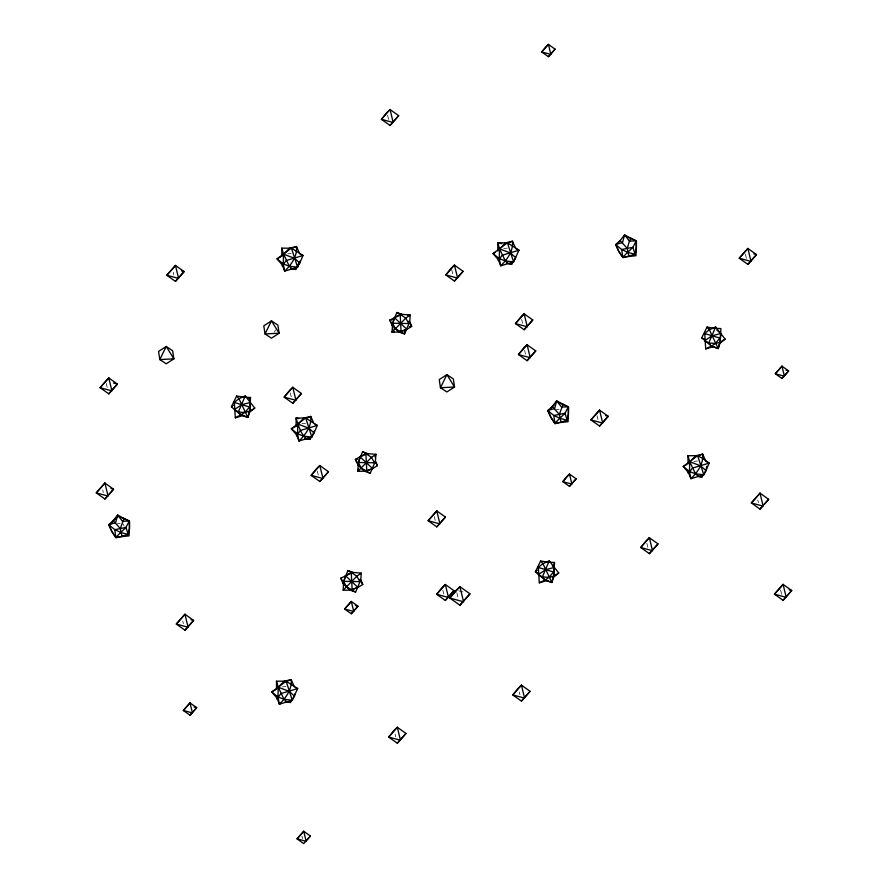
<?xml version="1.0" encoding="UTF-8"?>
<svg xmlns="http://www.w3.org/2000/svg" width="888" height="888" viewBox="0 0 888 888"><rect width="100%" height="100%" fill="white"/><g stroke="black" fill="none" stroke-linecap="round" stroke-linejoin="round"><path stroke-width="0.67" stroke-dasharray="4.44 3.33" d="M274.392 332.234L275.558 329.859M555.555 409.934L559.107 409.224M116.517 524.109L120.069 523.398M287.712 253.813L291.22 253.435M503.718 248.518L507.226 248.129M301.998 423.72L305.505 423.332M693.905 461.394L697.413 461.005M282.406 686.868L285.914 686.491M458.73 590.809L463.725 592.152M123.021 523.987L124.198 526.085M745.354 254.012L746.619 259.196M780.563 589.943L781.817 595.138M757.808 500.033L758.43 502.63M646.853 543.29L647.796 547.186M597.047 415.706L597.99 419.591M521.611 319.38L522.555 323.265M524.586 350.327L525.529 354.212M451.626 269.408L453.202 275.891M387.523 115.096L388.789 120.28M519.247 692.03L519.88 694.616M456.843 592.651L458.064 597.691M434.265 516.494L435.209 520.379M442.801 590.076L443.756 593.961M395.127 734.154L395.759 736.751M317.305 471.14L318.259 475.025M290.276 392.907L291.22 396.792M173.26 272.327L173.882 274.925M301.909 836.096L302.508 838.594M182.75 621.134L183.383 623.731M106.238 383.472L107.182 387.357M102.719 489.954L103.352 492.54"/><path stroke-width="1.33" d="M404.573 331.557L404.562 333.955L399.034 332.079L392.108 332.101L392.607 323.232L396.836 312.476L401.787 314.308L410.201 315.029L409.734 321.778L404.562 333.955L400.044 331.779M343.168 590.198L343.667 581.329L347.896 570.573L352.847 572.405L361.261 573.126L360.794 579.875L355.633 592.052L350.105 590.176L343.168 590.198L356.787 576.257L361.261 573.126M357.931 464.935L360.095 456.843L367.499 453.568L362.537 451.737L358.308 462.493L357.82 471.362L366.788 471.073L372.605 468.587L377.411 465.645L375.446 461.039L375.901 454.29L365.9 453.546L355.433 459.34C357.609 466.034 363.303 471.728 370.274 473.215L375.446 461.039M276.479 681.207L278.244 687.212L277.955 696.969L279.398 704.195L292.285 700.288L297.68 688.566L286.125 681.163L276.479 681.207L276.545 689.332M548.462 562.215L540.603 561.038L535.375 571.794L545.032 580.03L551.837 582.45L553.746 576.112L554.523 562.47L549.672 562.271M713.541 328.116L706.992 327.139L701.764 337.895L711.421 346.131L718.226 348.551L720.135 342.213L720.912 328.571L716.061 328.371M552.669 577.999L558.741 572.993L554.312 567.41L545.654 569.719L538.328 574.603L542.39 576.867L545.032 580.03L549.028 577.366L553.535 571.961L538.161 567.421L542.968 563.691L549.261 560.872L554.312 567.41L553.746 576.112L551.837 582.45L545.032 580.03L539.294 582.817L538.317 566.799M719.058 344.089L725.13 339.094L720.701 333.511L712.043 335.819L704.717 340.703L708.779 342.968L711.421 346.131L715.417 343.456L719.924 338.062L704.55 333.522L709.357 329.781L715.65 326.973L720.701 333.511L720.135 342.213L718.226 348.551L711.421 346.131L705.694 348.906L704.706 332.9M300.133 260.917L297.591 267.221L284.693 271.129L282.317 265.068L277.034 258.863L291.419 248.096L302.986 255.5L299.767 263.059L295.726 269.464L290.432 268.531M304.717 438.439L310.012 439.36L314.052 432.967L317.271 425.408L305.716 418.004L291.32 428.771L296.614 434.976L298.99 441.036L311.877 437.129L314.43 430.813M285.137 701.598L290.432 702.519L294.461 696.125L294.838 693.972M697.957 476.345L701.92 477.034L705.96 470.64L709.179 463.081L702.674 458.441L697.624 455.677L683.227 466.444L688.522 472.649L690.897 478.71L703.784 474.803L705.96 470.64L706.715 466.344M244.466 397.236L236.608 396.059L231.38 406.815L241.037 415.051L247.841 417.471L249.75 411.133L250.527 397.491L245.676 397.291M234.321 401.82L235.309 417.837L243.29 415.451L247.841 417.471L249.75 411.133L250.316 402.431L245.266 395.904L238.972 398.712L234.166 402.442L249.539 406.981L245.033 412.387L235.309 417.837M249.905 399.889L250.527 397.491L248.085 398.146M553.579 566.078L554.523 562.47M392.219 325.674L394.383 317.582L400.188 314.296L401.787 314.308L389.732 320.08L392.219 325.674L399.034 332.079L406.893 329.337L411.71 326.396L409.734 321.778M343.279 583.771L345.443 575.679L351.26 572.394L352.847 572.405L340.792 578.177L343.279 583.771L350.105 590.176L357.953 587.423L362.77 584.482L360.794 579.875M394.372 331.535L392.108 332.101L392.984 328.882M358.397 469.208L357.82 471.362L371.439 457.42L375.901 454.29L374.947 456.843M282.084 265.901L286.225 260.528L302.986 255.5L299.733 253.868L296.481 246.52L289.433 248.196L281.774 248.141L281.84 256.266L289.433 248.196L291.419 248.096L297.591 267.221L289.288 266.2L283.25 263.914L277.034 258.863L280.641 256.921M296.37 435.797L300.51 430.425L317.271 425.408L315.107 424.32M276.779 698.956L280.919 693.584L297.68 688.566L295.515 687.479M498.09 260.595L502.231 255.222L518.992 250.205L507.437 242.801L497.78 242.846L497.857 250.971L505.45 242.901L512.498 241.225L515.75 248.573L518.992 250.205L513.597 261.927L500.71 265.834L498.335 259.773L493.051 253.568L507.437 242.801L513.597 261.927L505.305 260.906L499.267 258.608L493.051 253.568L495.449 252.27M121.978 536.285L128.205 534.443L129.47 528.149L129.526 521.489L117.638 515.018L109.246 525.663L111.921 531.657L115.995 537.839L121.978 536.285L120.302 528.549L124.065 518.514L129.371 520.923L129.47 528.149L129.038 535.886L115.806 537.307L111.921 531.657L108.725 524.73L117.083 517.482M548.284 411.488L550.96 417.482L555.033 423.665L561.016 422.111L559.329 414.374L563.103 404.34L568.409 406.737L568.076 421.711L554.834 423.132L550.96 417.482L547.752 410.545L554.19 404.906M628.904 256.133L627.228 248.396L629.448 241.159L630.991 238.361L636.308 240.77L635.975 255.733L622.732 257.165L618.858 251.504L615.65 244.577L620.146 240.526L624.575 234.865L636.463 241.336L636.407 248.007L635.142 254.301L622.932 257.687L618.858 251.504L616.172 245.51M245.266 395.904L238.395 411.888L241.037 415.051L243.29 415.451M549.261 560.872L542.39 576.867L549.028 577.366L553.746 576.112L558.741 572.993M714.851 328.316L715.65 326.973L708.779 342.968L715.417 343.456L720.135 342.213L725.13 339.094M506.449 263.237L511.743 264.158L515.773 257.764L510.633 253.047L499.556 248.851L497.78 242.846L501.731 243.689M550.66 408.491L556.676 400.843L568.564 407.303L568.509 413.975L567.243 420.268L561.016 422.111M618.559 242.524L620.146 240.526L627.228 248.396L632.889 247.286L636.308 240.77L629.448 241.159L624.575 234.865L622.555 242.535L615.65 244.577L621.733 249.517L628.116 252.458L635.142 254.301L632.889 247.286L622.732 257.165L621.733 249.517L627.228 248.396M296.137 426.173L296.059 418.048L305.716 418.004L311.877 437.129L303.585 436.108L297.547 433.81L291.32 428.771L296.137 426.173L303.729 418.104L310.778 416.428L313.486 422.544M398.69 115.673L390.043 125.463L381.396 119.314L386.891 112.499L390.043 109.524L398.69 115.673L390.043 125.463M555.078 49.151L548.407 56.699L541.724 51.959L545.976 46.698L548.407 44.4L555.078 49.151L548.407 56.699M301.443 393.495L292.796 403.274L284.149 397.125L289.643 390.309L292.796 387.335L301.443 393.495L292.796 403.274M463.103 271.284L454.456 281.074L445.809 274.914L451.304 268.109L454.456 265.135L463.103 271.284L454.456 281.074M328.471 471.717L319.824 481.507L311.177 475.358L316.683 468.542L319.824 465.567L328.471 471.717L319.824 481.507M532.778 319.969L524.131 329.748L515.484 323.598L520.99 316.794L524.131 313.808L532.778 319.969L524.131 329.748M535.741 350.904L527.095 360.695L518.448 354.545L523.953 347.73L527.095 344.755L535.741 350.904L527.095 360.695M445.432 517.071L436.785 526.861L428.138 520.712L436.785 510.922L445.432 517.071L441.114 521.966M453.968 590.664L445.321 600.443L436.674 594.294L442.18 587.49L445.321 584.504L453.968 590.664L445.321 600.443M469.963 593.839L459.895 605.239L449.828 598.068L456.232 590.143L459.895 586.668L469.963 593.839L459.895 605.239M576.134 478.832L569.463 486.391L562.792 481.64L567.032 476.379L569.463 474.081L576.134 478.832L569.463 486.391M310.4 836.041L303.729 843.6L297.058 838.849L303.729 831.301L310.4 836.041L307.059 839.826M405.983 733.444L397.336 743.234L388.689 737.073L394.183 730.269L397.336 727.294L405.983 733.444L397.336 743.234M530.092 691.319L521.445 701.098L512.798 694.949L518.303 688.145L521.445 685.159L530.092 691.319L521.445 701.098M658.008 543.878L649.361 553.657L640.714 547.508L646.22 540.703L649.361 537.728L658.008 543.878L649.361 553.657M768.653 499.322L760.006 509.113L751.359 502.963L760.006 493.173L768.653 499.322L764.335 504.218M175.458 281.396L184.105 271.617L175.458 265.457L166.811 275.247L175.458 281.396L184.105 271.617L181.485 270.907M108.747 393.839L117.394 384.049L108.747 377.9L100.1 387.69L108.747 393.839L117.394 384.049L113.464 382.994M104.917 499.023L113.564 489.233L104.917 483.083L96.27 492.873L104.917 499.023L113.564 489.233L110.945 488.533M184.959 630.214L193.606 620.423L184.959 614.274L176.312 624.053L184.959 630.214L193.606 620.423L190.987 619.713M190.01 715.217L196.681 707.669L190.01 702.919L183.328 710.478L190.01 715.217L196.681 707.669L194.084 706.97M351.315 613.763L357.986 606.204L351.315 601.465L344.633 609.013L351.315 613.763L357.986 606.204L355.378 605.505M436.785 526.861L439.382 523.931M599.567 426.074L608.213 416.283L599.567 410.134L590.92 419.924L599.567 426.074L608.213 416.283L605.594 415.584M747.874 264.38L756.52 254.59L747.874 248.44L739.227 258.23L747.874 264.38L756.52 254.59L753.901 253.89M781.973 378.488L788.655 370.94L781.973 366.189L775.302 373.748L781.973 378.488L788.655 370.94L786.047 370.241M760.006 509.113L762.603 506.171M783.083 600.321L791.73 590.531L783.083 584.382L774.436 594.161L783.083 600.321L784.814 598.357M786.535 596.403L791.73 590.531L789.11 589.821M279.398 704.195C286.047 697.702 292.13 689.343 291.186 679.586L284.138 681.263L278.244 687.212L271.739 691.93L277.023 698.135L279.398 704.195L280.941 702.663M555.033 423.665L556.798 421.922M392.108 332.101L405.727 318.17L410.201 315.029L407.459 315.24M248.673 413.02L254.745 408.014L250.316 402.431L241.658 404.739L234.332 409.623C240.426 414.163 249.162 412.709 254.745 408.014M231.38 406.815L233.233 405.305M537.229 570.285L535.375 571.794L538.916 573.559M290.432 702.519L286.802 701.831L283.994 699.267L278.244 687.212L286.125 681.163L292.285 700.288L283.994 699.267L277.955 696.969L271.739 691.93L275.347 689.976M297.569 264.691L299.767 263.059L294.616 258.341L283.55 254.146L281.774 248.141M298.69 418.614L296.059 418.048C298.379 425.285 300.399 433.555 306.382 438.672L308.58 437.04M686.835 464.502L683.227 466.444L689.454 471.484L695.493 473.781L703.784 474.803L697.624 455.677L687.967 455.722L688.045 463.847L695.637 455.777L702.686 454.101L705.938 461.449L709.179 463.081L692.418 468.098L688.278 473.471L688.211 470.718M291.841 248.252L296.481 246.52C297.425 256.288 291.342 264.646 284.693 271.129L283.25 263.914L283.55 254.146L289.288 266.2L292.096 268.764L295.726 269.464M507.847 242.957L512.498 241.225C513.442 250.982 507.359 259.34 500.71 265.834L499.267 258.608L499.556 248.851L505.305 260.906L508.114 263.47L511.743 264.158M307.292 417.726L310.778 416.428C311.721 426.185 305.627 434.543 298.99 441.036L297.547 433.81L297.835 424.053L308.913 428.249L314.052 432.967M698.035 455.833L702.686 454.101C703.629 463.858 697.546 472.216 690.897 478.71L689.454 471.484L689.743 461.727L687.967 455.722M285.381 681.751L291.186 679.586L294.439 686.924M399.034 332.079L406.893 329.337L394.383 317.582M364.746 471.339L372.605 468.587L360.095 456.843M350.105 590.176L357.953 587.423L345.443 575.679M705.694 348.906L713.675 346.531M539.294 582.817L547.286 580.43M559.329 414.374L553.835 415.495L547.752 410.545L554.656 408.502L556.676 400.843L561.549 407.137L568.409 406.737L564.99 413.264L554.834 423.132L553.835 415.495L560.228 418.426L567.243 420.268L564.99 413.264L559.329 414.374L552.258 406.504M120.302 528.549L114.796 529.67L108.725 524.73L115.618 522.688L117.638 515.018L122.511 521.312L129.371 520.923L125.952 527.439L115.806 537.307L114.796 529.67L121.19 532.611L128.205 534.443L125.952 527.439L120.302 528.549L113.22 520.679M392.108 319.891L389.732 320.08L392.929 325.619M357.809 459.14L355.433 459.34L357.997 463.769M409.335 326.518L411.71 326.396L408.846 321.19M701.92 477.034L698.29 476.345L695.493 473.781L689.743 461.727L700.821 465.923L705.96 470.64M306.382 438.672L310.012 439.36M627.394 237.263L630.991 238.361M559.496 403.241L563.103 404.34M119.258 517.049L124.065 518.514M278.244 687.212L289.322 691.408L294.461 696.125M396.836 312.476L402.275 315.029M362.537 451.737L367.976 454.29M347.896 570.573L353.335 573.126M365.756 471.029L370.274 473.215M351.104 589.876L355.633 592.052M701.764 337.895L704.117 339.072M709.19 328.271L706.992 327.139L709.357 329.781L718.226 348.551M716.805 330.047L720.701 333.511M552.358 565.678L554.312 567.41M540.603 561.038L542.968 563.691L551.837 582.45M236.608 396.059L238.972 398.712L247.841 417.471M340.792 578.177L343.989 583.716M375.125 461.483L377.411 465.645M359.906 579.287L362.77 584.482M166.223 346.486L159.796 359.562L166.223 363.803L173.882 358.852L172.649 350.716L166.223 346.486L158.564 351.426L159.796 359.562L173.882 358.852L166.223 346.486M271.462 320.868L265.035 333.944L271.462 338.184L279.121 333.233L277.889 325.108L271.462 320.868L263.803 325.818L265.035 333.944L279.121 333.233L271.462 320.868M446.886 374.636L440.459 387.723L446.886 391.952L454.545 387.013L453.313 378.876L446.886 374.636L439.227 379.587L440.459 387.723L454.545 387.013L446.886 374.636M175.458 265.457L166.811 275.247L178.61 278.421L175.458 265.457M108.747 377.9L100.1 387.69L111.899 390.864L108.747 377.9M390.043 109.524L381.396 119.314L393.195 122.489L390.043 109.524M104.917 483.083L96.27 492.873L108.07 496.048L104.917 483.083M548.407 44.4L541.724 51.959L550.826 54.401L548.407 44.4M292.796 387.335L284.149 397.125L295.937 400.299L292.796 387.335M454.456 265.135L445.809 274.914L457.609 278.099L454.456 265.135M184.959 614.274L176.312 624.053L188.101 627.228L184.959 614.274M319.824 465.567L311.177 475.358L322.977 478.532L319.824 465.567M524.131 313.808L515.484 323.598L527.283 326.773L524.131 313.808M190.01 702.919L183.328 710.478L192.441 712.92L190.01 702.919M527.095 344.755L518.448 354.545L530.247 357.72L527.095 344.755M351.315 601.465L344.633 609.013L353.735 611.466L351.315 601.465M436.785 510.922L428.138 520.712L439.937 523.887L436.785 510.922M445.321 584.504L436.674 594.294L448.473 597.469L445.321 584.504M599.567 410.134L590.92 419.924L602.719 423.099L599.567 410.134M747.874 248.44L739.227 258.23L751.026 261.405L747.874 248.44M459.895 586.668L449.828 598.068L463.558 601.775L459.895 586.668M569.463 474.081L562.792 481.64L571.894 484.093L569.463 474.081M303.729 831.301L297.058 838.849L306.16 841.302L303.729 831.301M397.336 727.294L388.689 737.073L400.477 740.248L397.336 727.294M781.973 366.189L775.302 373.748L784.404 376.19L781.973 366.189M649.361 537.728L640.714 547.508L652.514 550.682L649.361 537.728M521.445 685.159L512.798 694.949L524.597 698.123L521.445 685.159M760.006 493.173L751.359 502.963L763.158 506.138L760.006 493.173M783.083 584.382L774.436 594.161L786.224 597.335L783.083 584.382M408.835 323.532L392.607 323.232L395.593 328.993L401.076 331.812L400.188 314.296L405.727 318.17L408.835 323.532M374.547 462.792L358.308 462.493L361.305 468.242L366.788 471.073L365.9 453.546L371.439 457.42L374.547 462.792M359.895 581.629L343.667 581.329L346.653 587.079L352.148 589.91L351.26 572.394L356.787 576.257L359.895 581.629"/></g></svg>
